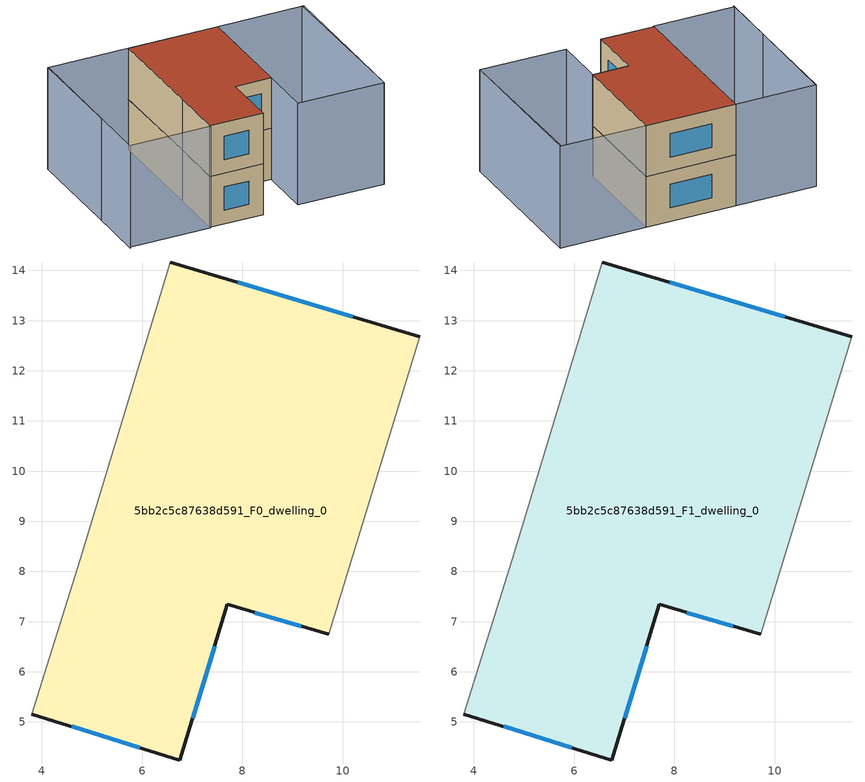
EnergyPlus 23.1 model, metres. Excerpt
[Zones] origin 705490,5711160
5bb2c5c87638d591_F0_dwelling_0
 floor ground (EU_floor_Construction): 11.53,12.68 9.72,6.75 7.7,7.34 6.75,4.24 3.8,5.16 4.76,8.25 6.56,14.17 z0
 wall outside (EU_wall_Construction): 11.53,12.68 6.56,14.17 / 3.8,5.16 6.75,4.24 7.7,7.34 9.72,6.75 z0:3
 wall adiabatic (EU_wall_Construction): 6.56,14.17 4.76,8.25 3.8,5.16 / 9.72,6.75 11.53,12.68 z0:3
 window (EU_Window_Construction): 10.19,13.08 7.9,13.77 / 8.24,7.18 9.17,6.91 / 7.01,5.08 7.44,6.51 / 4.6,4.91 5.96,4.49 z0.81:2.19
5bb2c5c87638d591_F1_dwelling_0
 floor to 5bb2c5c87638d591_F0_dwelling_0 (EU_floor_Construction): 11.53,12.68 9.72,6.75 7.7,7.34 6.75,4.24 3.8,5.16 4.76,8.25 6.56,14.17 z3
 wall outside (EU_wall_Construction): 11.53,12.68 6.56,14.17 / 3.8,5.16 6.75,4.24 7.7,7.34 9.72,6.75 z3:6
 wall adiabatic (EU_wall_Construction): 6.56,14.17 4.76,8.25 3.8,5.16 / 9.72,6.75 11.53,12.68 z3:6
 window (EU_Window_Construction): 10.19,13.08 7.9,13.77 / 8.24,7.18 9.17,6.91 / 7.01,5.08 7.44,6.51 / 4.6,4.91 5.96,4.49 z3.81:5.19
 roof outside (EU_roof_Construction): 9.72,6.75 11.53,12.68 6.56,14.17 4.76,8.25 3.8,5.16 6.75,4.24 7.7,7.34 z6
shading: 13.57,2.28 16.22,11.23 / 2.11,15.52 -0.74,6.39 / 8.8,3.78 11.53,12.68 / 11.53,12.68 16.32,11.21 / 16.32,11.21 13.59,2.31 / 13.59,2.31 8.8,3.78 / 6.56,14.17 3.81,5.11 / 3.81,5.11 -0.68,6.48 / -0.68,6.48 2.06,15.53 / 2.06,15.53 6.56,14.17 z0:6
[Building]
EU S2 Campaign: North Axis=0; Terrain=City; Solar Distribution=FullExterior
[Site:Location]
London: Latitude=51.5; Longitude=-0.5; Time Zone=0; Elevation=25
[SizingPeriod:WeatherFileDays]
AnnualSizingPeriod: Begin Month=1; Begin Day of Month=1; End Month=12; End Day of Month=31; Day of Week for Start Day=Monday; Use Weather File Daylight Saving Period=No; Use Weather File Rain and Snow Indicators=No
[MATERIAL]
EU_InternalMass_Material: Roughness=MediumRough; Thickness=0.1; Conductivity=1; Density=1800; Specific Heat=900; Thermal Absorptance=0.9; Solar Absorptance=0.7; Visible Absorptance=0.7
[MATERIAL:NOMASS] Roughness=MediumRough; Thermal Absorptance=0.9; Solar Absorptance=0.7; Visible Absorptance=0.7
Name | Thermal Resistance
EU_wall_NoMass | 0.555556
EU_roof_NoMass | 0.510204
EU_floor_NoMass | 1.68919
[WINDOWMATERIAL:SIMPLEGLAZINGSYSTEM]
EU_Window_SimpleGlazing: UFactor=3.96; Solar Heat Gain Coefficient=0.85; Visible Transmittance=0.85
[CONSTRUCTION]
EU_wall_Construction: EU_wall_NoMass
EU_roof_Construction: EU_roof_NoMass
EU_floor_Construction: EU_floor_NoMass
EU_Window_Construction: EU_Window_SimpleGlazing
EU_InternalMass_Construction: EU_InternalMass_Material
[ZONE] Type=1; Multiplier=1; Ceiling Height=autocalculate; Floor Area=autocalculate; Part of Total Floor Area=Yes
Name | Volume
5bb2c5c87638d591_F0_dwelling_0 | 126.407
5bb2c5c87638d591_F1_dwelling_0 | 126.406
[INTERNALMASS] Construction=EU_InternalMass_Construction; Surface Area=42.1356
Name | Zone or ZoneList
5bb2c5c87638d591_F0_dwelling_0_EU_InternalMass | 5bb2c5c87638d591_F0_dwelling_0
5bb2c5c87638d591_F1_dwelling_0_EU_InternalMass | 5bb2c5c87638d591_F1_dwelling_0
[OTHEREQUIPMENT] Fuel Type=Electricity; Design Level Calculation Method=Watts/Area; Power per Zone Floor Area=1; Fraction Latent=0; Fraction Radiant=0; Fraction Lost=0; Carbon Dioxide Generation Rate=0; EndUse Subcategory=EU_Step8_InternalGains
Name | Zone or ZoneList or Space or SpaceList | Schedule
EU_Step8_InternalGain_5bb2c5c87638d591_F0_dwelling_0_f000 | 5bb2c5c87638d591_F0_dwelling_0 | EU_Step8_GainSchedule_5bb2c5c87638d591_F0_dwelling_0_f000
EU_Step8_InternalGain_5bb2c5c87638d591_F1_dwelling_0_f000 | 5bb2c5c87638d591_F1_dwelling_0 | EU_Step8_GainSchedule_5bb2c5c87638d591_F1_dwelling_0_f000
[ZONEVENTILATION:DESIGNFLOWRATE] Schedule=EU_AlwaysOn; Design Flow Rate Calculation Method=AirChanges/Hour; Air Changes per Hour=0.48; Ventilation Type=Natural; Fan Pressure Rise=0; Fan Total Efficiency=1; Constant Term Coefficient=1; Temperature Term Coefficient=0; Velocity Term Coefficient=0; Velocity Squared Term Coefficient=0; Minimum Indoor Temperature=-100; Maximum Indoor Temperature=100; Delta Temperature=-100; Minimum Outdoor Temperature=-100; Maximum Outdoor Temperature=100; Maximum Wind Speed=40
Name | Zone or ZoneList or Space or SpaceList
EU_ConstantAir_5bb2c5c87638d591_F0_dwelling_0 | 5bb2c5c87638d591_F0_dwelling_0
EU_ConstantAir_5bb2c5c87638d591_F1_dwelling_0 | 5bb2c5c87638d591_F1_dwelling_0
[HVACTEMPLATE:THERMOSTAT] Constant Heating Setpoint=20; Constant Cooling Setpoint=50
EU_HeatOnly_5bb2c5c87638d591_F0_dwelling_0; EU_HeatOnly_5bb2c5c87638d591_F1_dwelling_0
[HVACTEMPLATE:ZONE:IDEALLOADSAIRSYSTEM] System Availability Schedule=EU_AlwaysOn; Maximum Heating Supply Air Temperature=50; Minimum Cooling Supply Air Temperature=13; Maximum Heating Supply Air Humidity Ratio=0.0156; Minimum Cooling Supply Air Humidity Ratio=0.0077; Heating Limit=NoLimit; Cooling Limit=NoLimit; Heating Availability Schedule=EU_AlwaysOn; Cooling Availability Schedule=EU_CoolingOff; Dehumidification Control Type=ConstantSensibleHeatRatio; Cooling Sensible Heat Ratio=0.7; Dehumidification Setpoint=60; Humidification Control Type=None; Humidification Setpoint=30; Outdoor Air Method=None; Outdoor Air Flow Rate per Person=0.00944; Outdoor Air Flow Rate per Zone Floor Area=0; Outdoor Air Flow Rate per Zone=0; Demand Controlled Ventilation Type=None; Outdoor Air Economizer Type=NoEconomizer; Heat Recovery Type=None; Sensible Heat Recovery Effectiveness=0.7; Latent Heat Recovery Effectiveness=0.65
Name | Template Thermostat
5bb2c5c87638d591_F0_dwelling_0 | EU_HeatOnly_5bb2c5c87638d591_F0_dwelling_0
5bb2c5c87638d591_F1_dwelling_0 | EU_HeatOnly_5bb2c5c87638d591_F1_dwelling_0
[SIZING:ZONE] Zone Cooling Design Supply Air Temperature Input Method=SupplyAirTemperature; Zone Cooling Design Supply Air Temperature=13; Zone Heating Design Supply Air Temperature Input Method=SupplyAirTemperature; Zone Heating Design Supply Air Temperature=50; Zone Cooling Design Supply Air Humidity Ratio=0.008; Zone Heating Design Supply Air Humidity Ratio=0.008; Cooling Design Air Flow Method=DesignDay; Cooling Design Air Flow Rate=0; Cooling Minimum Air Flow per Zone Floor Area=0.000762; Cooling Minimum Air Flow=0; Cooling Minimum Air Flow Fraction=0.2; Heating Design Air Flow Method=DesignDay; Heating Design Air Flow Rate=0; Heating Maximum Air Flow per Zone Floor Area=0.002032; Heating Maximum Air Flow=0.141576; Heating Maximum Air Flow Fraction=0.3; Account for Dedicated Outdoor Air System=No; Dedicated Outdoor Air System Control Strategy=NeutralSupplyAir; Dedicated Outdoor Air Low Setpoint Temperature for Design=autosize; Dedicated Outdoor Air High Setpoint Temperature for Design=autosize; Zone Load Sizing Method=Sensible Load Only No Latent Load; Zone Latent Cooling Design Supply Air Humidity Ratio Input Method=HumidityRatioDifference; Zone Cooling Design Supply Air Humidity Ratio Difference=0.005; Zone Latent Heating Design Supply Air Humidity Ratio Input Method=HumidityRatioDifference; Zone Humidification Design Supply Air Humidity Ratio Difference=0.005
5bb2c5c87638d591_F0_dwelling_0; 5bb2c5c87638d591_F1_dwelling_0
[SCHEDULE:CONSTANT]
Name | Hourly Value
EU_AlwaysOn | 1
EU_CoolingOff | 0
[SCHEDULE:FILE] Column Number=1; Rows to Skip at Top=0; Number of Hours of Data=8760; Column Separator=Comma; Interpolate to Timestep=No; Minutes per Item=60; Adjust Schedule for Daylight Savings=Yes
Name | File
EU_Step8_GainSchedule_5bb2c5c87638d591_F0_dwelling_0_f000 | ../../schedules/5bb2c5c87638d591/5bb2c5c87638d591_F0_dwelling_0_f000_gain.csv
EU_Step8_GainSchedule_5bb2c5c87638d591_F1_dwelling_0_f000 | ../../schedules/5bb2c5c87638d591/5bb2c5c87638d591_F1_dwelling_0_f000_gain.csv
